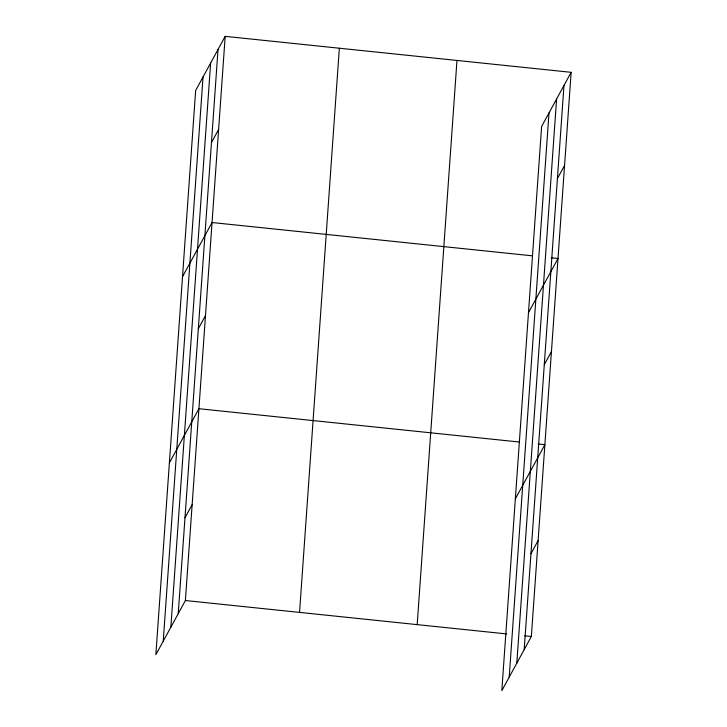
<?xml version="1.0" encoding="UTF-8"?>
<svg xmlns="http://www.w3.org/2000/svg" width="727" height="727" viewBox="0 0 727 727"><rect width="100%" height="100%" fill="white"/><g stroke="black" fill="none" stroke-linecap="round" stroke-linejoin="round"><path stroke-width="1.09" d="M163.239 641.141L203.033 76.962M170.845 627.192L210.639 63.022M178.224 613.652L218.027 49.481M225.179 36.35L195.654 90.502L155.86 654.682L185.385 600.529L225.179 36.35L571.14 72.318L531.346 636.498L501.821 690.65L541.615 126.471L571.14 72.318M299.551 612.398L339.345 48.218M417.18 624.629L456.974 60.45M509.2 677.11L548.994 112.939M516.806 663.16L556.6 98.99M524.185 649.62L563.979 85.45M211.457 142.565L218.618 129.442M182.522 276.687L212.048 222.526L532.264 255.822M198.326 328.749L205.487 315.618M169.391 462.863L198.916 408.71L519.133 441.998M184.994 517.742L192.146 504.62M557.418 178.542L564.579 165.411M528.484 312.655L558.009 258.494L551.293 257.803M544.287 364.718L551.439 351.586M515.352 498.831L544.877 444.679L538.162 443.979M530.955 553.71L538.107 540.588M185.385 600.529L506.719 633.935M524.63 635.798L531.346 636.498"/></g></svg>
